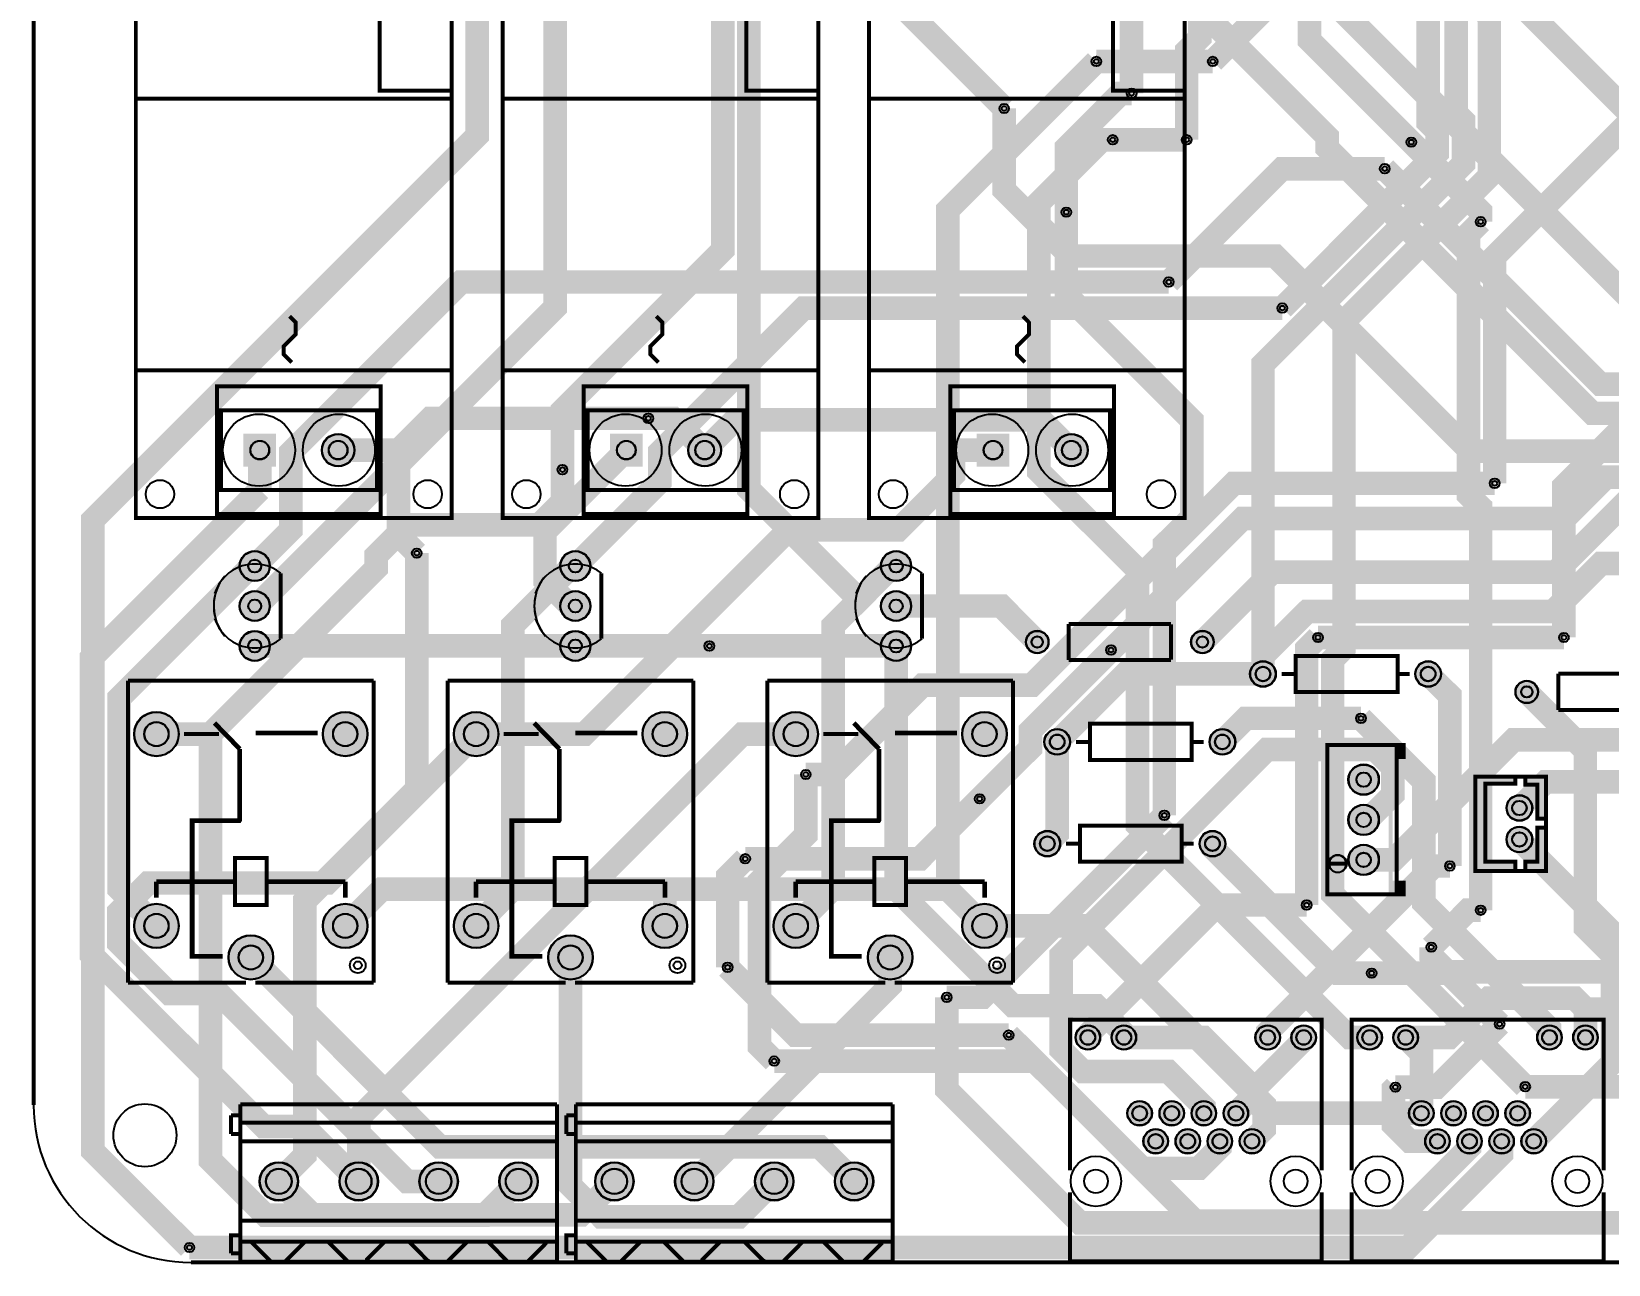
# Model space of a CAD drawing. Header units: millimetres. Extents: x 47 to 252, y 53 to 192.
# Drawn here: x 47.2 to 147.4, y 53.4 to 131.8 of the extents above; entities that cross this region are included whole.
import ezdxf

# ---------------------------------------------------------------- set-up
doc = ezdxf.new("R2010")
doc.units = ezdxf.units.MM
for name, color, linetype, true_color in [('BoardOutLine', 7, 'Continuous', 0xff00ff), ('BottomLayer', 7, 'Continuous', 0x0000ff), ('BottomSolderMaskLayer', 7, 'Continuous', 0xaa00ff), ('Document', 7, 'Continuous', 0xffffff), ('Hole', 7, 'Continuous', 0x222222), ('Multi-Layer', 7, 'Continuous', 0xc0c0c0), ('TopLayer', 7, 'Continuous', 0xff0000), ('TopSilkLayer', 7, 'Continuous', 0xffcc00), ('TopSolderMaskLayer', 7, 'Continuous', 0x800080)]:
    doc.layers.add(name, color=color, linetype=linetype, true_color=true_color)

msp = doc.modelspace()

# ---------------------------------------------------------------- hatches: boundary and pattern name
at = {"layer": 'BottomSolderMaskLayer'}
for points in [[(60.62, 104.11), (60.62, 106.2), (62.7, 106.2), (62.7, 104.11)], [(65.6, 105.16, 1), (67.68, 105.16, 1)], [(83.92, 104.11), (83.92, 106.2), (86, 106.2), (86, 104.11)], [(88.9, 105.16, 1), (90.98, 105.16, 1)], [(107.23, 104.11), (107.23, 106.2), (109.31, 106.2), (109.31, 104.11)], [(112.2, 105.16, 1), (114.29, 105.16, 1)], [(60.38, 97.79, 1), (62.31, 97.79, 1)], [(80.76, 97.79, 1), (82.69, 97.79, 1)], [(101.14, 97.79, 1), (103.07, 97.79, 1)], [(60.38, 95.25, 1), (62.31, 95.25, 1)], [(80.76, 95.25, 1), (82.69, 95.25, 1)], [(101.14, 95.25, 1), (103.07, 95.25, 1)], [(60.38, 92.71, 1), (62.31, 92.71, 1)], [(80.76, 92.71, 1), (82.69, 92.71, 1)], [(101.14, 92.71, 1), (103.07, 92.71, 1)], [(110.36, 92.96, 1), (111.81, 92.96, 1)], [(120.86, 92.96, 1), (122.31, 92.96, 1)], [(124.61, 90.93, 1), (126.26, 90.93, 1)], [(135.11, 90.93, 1), (136.76, 90.93, 1)], [(141.47, 89.79, 1), (142.92, 89.79, 1)], [(53.67, 87.11, 1), (56.51, 87.11, 1)], [(65.66, 87.11, 1), (68.51, 87.11, 1)], [(73.99, 87.11, 1), (76.83, 87.11, 1)], [(85.98, 87.11, 1), (88.83, 87.11, 1)], [(94.31, 87.11, 1), (97.15, 87.11, 1)], [(106.3, 87.11, 1), (109.15, 87.11, 1)], [(111.53, 86.61, 1), (113.18, 86.61, 1)], [(122.03, 86.61, 1), (123.68, 86.61, 1)], [(130.85, 84.21, 1), (132.8, 84.21, 1)], [(140.91, 82.41, 1), (142.56, 82.41, 1)], [(130.85, 81.65, 1), (132.8, 81.65, 1)], [(140.91, 80.41, 1), (142.56, 80.41, 1)], [(110.89, 80.14, 1), (112.54, 80.14, 1)], [(121.39, 80.14, 1), (123.04, 80.14, 1)], [(130.85, 79.11, 1), (132.8, 79.11, 1)], [(53.66, 74.91, 1), (56.51, 74.91, 1)], [(65.66, 74.91, 1), (68.51, 74.91, 1)], [(73.98, 74.91, 1), (76.83, 74.91, 1)], [(85.98, 74.91, 1), (88.83, 74.91, 1)], [(94.3, 74.91, 1), (97.15, 74.91, 1)], [(106.3, 74.91, 1), (109.15, 74.91, 1)], [(59.66, 72.91, 1), (62.51, 72.91, 1)], [(79.98, 72.91, 1), (82.83, 72.91, 1)], [(100.3, 72.91, 1), (103.15, 72.91, 1)], [(113.51, 67.82, 1), (115.09, 67.82, 1)], [(115.8, 67.82, 1), (117.38, 67.82, 1)], [(124.94, 67.82, 1), (126.52, 67.82, 1)], [(127.23, 67.82, 1), (128.81, 67.82, 1)], [(131.43, 67.82, 1), (133, 67.82, 1)], [(133.72, 67.82, 1), (135.29, 67.82, 1)], [(142.86, 67.82, 1), (144.43, 67.82, 1)], [(145.15, 67.82, 1), (146.72, 67.82, 1)], [(116.8, 63, 1), (118.38, 63, 1)], [(118.84, 63, 1), (120.42, 63, 1)], [(120.88, 63, 1), (122.46, 63, 1)], [(122.92, 63, 1), (124.5, 63, 1)], [(134.72, 63, 1), (136.29, 63, 1)], [(136.76, 63, 1), (138.33, 63, 1)], [(138.8, 63, 1), (140.37, 63, 1)], [(140.84, 63, 1), (142.41, 63, 1)], [(117.82, 61.22, 1), (119.4, 61.22, 1)], [(119.86, 61.22, 1), (121.44, 61.22, 1)], [(121.9, 61.22, 1), (123.48, 61.22, 1)], [(123.94, 61.22, 1), (125.52, 61.22, 1)], [(135.74, 61.22, 1), (137.31, 61.22, 1)], [(137.78, 61.22, 1), (139.35, 61.22, 1)], [(139.82, 61.22, 1), (141.39, 61.22, 1)], [(141.86, 61.22, 1), (143.43, 61.22, 1)], [(61.64, 58.67, 1), (64.09, 58.67, 1)], [(66.72, 58.67, 1), (69.17, 58.67, 1)], [(71.8, 58.67, 1), (74.25, 58.67, 1)], [(76.88, 58.67, 1), (79.33, 58.67, 1)], [(82.98, 58.67, 1), (85.43, 58.67, 1)], [(88.06, 58.67, 1), (90.51, 58.67, 1)], [(93.14, 58.67, 1), (95.59, 58.67, 1)], [(98.22, 58.67, 1), (100.67, 58.67, 1)]]:
    msp.add_hatch(color=256, dxfattribs=at).paths.add_polyline_path(points)
at = {"layer": 'Document'}
for points in [[(134.18, 76.9), (133.41, 76.9), (133.41, 86.42), (134.3, 86.42), (134.3, 85.53), (133.67, 85.53), (133.67, 77.79), (134.18, 77.79)], [(141.48, 84.33), (141.48, 83.95), (139.57, 83.95), (139.57, 78.99), (141.48, 78.99), (141.48, 78.49), (138.94, 78.49), (138.94, 84.33)], [(142.11, 84.41), (142.11, 83.9), (142.88, 83.9), (142.88, 81.74), (143.38, 81.74), (143.38, 84.46)], [(142.88, 81.15), (143.38, 81.15), (143.38, 78.49), (142.11, 78.49), (142.11, 78.99), (142.88, 78.99)], [(129.67, 78.74), (129.67, 78.99), (130.68, 78.99), (130.68, 78.74)]]:
    msp.add_hatch(color=256, dxfattribs=at).paths.add_polyline_path(points)
at = {"layer": 'Multi-Layer'}
for points in [[(60.64, 104.14), (60.64, 106.17), (62.67, 106.17), (62.67, 104.14)], [(65.62, 105.16, 1), (67.65, 105.16, 1)], [(83.95, 104.14), (83.95, 106.17), (85.98, 106.17), (85.98, 104.14)], [(88.93, 105.16, 1), (90.96, 105.16, 1)], [(107.25, 104.14), (107.25, 106.17), (109.28, 106.17), (109.28, 104.14)], [(112.23, 105.16, 1), (114.26, 105.16, 1)], [(60.4, 97.79, 1), (62.28, 97.79, 1)], [(80.78, 97.79, 1), (82.66, 97.79, 1)], [(101.17, 97.79, 1), (103.05, 97.79, 1)], [(60.4, 95.25, 1), (62.28, 95.25, 1)], [(80.78, 95.25, 1), (82.66, 95.25, 1)], [(101.17, 95.25, 1), (103.05, 95.25, 1)], [(60.4, 92.71, 1), (62.28, 92.71, 1)], [(80.78, 92.71, 1), (82.66, 92.71, 1)], [(101.17, 92.71, 1), (103.05, 92.71, 1)], [(110.38, 92.96, 1), (111.78, 92.96, 1)], [(120.88, 92.96, 1), (122.28, 92.96, 1)], [(124.63, 90.93, 1), (126.23, 90.93, 1)], [(135.13, 90.93, 1), (136.73, 90.93, 1)], [(141.5, 89.79, 1), (142.9, 89.79, 1)], [(53.69, 87.11, 1), (56.48, 87.11, 1)], [(65.69, 87.11, 1), (68.48, 87.11, 1)], [(74.01, 87.11, 1), (76.8, 87.11, 1)], [(86.01, 87.11, 1), (88.8, 87.11, 1)], [(94.33, 87.11, 1), (97.12, 87.11, 1)], [(106.33, 87.11, 1), (109.12, 87.11, 1)], [(111.55, 86.61, 1), (113.15, 86.61, 1)], [(122.05, 86.61, 1), (123.65, 86.61, 1)], [(130.88, 84.21, 1), (132.78, 84.21, 1)], [(140.93, 82.41, 1), (142.53, 82.41, 1)], [(130.88, 81.65, 1), (132.78, 81.65, 1)], [(140.93, 80.41, 1), (142.53, 80.41, 1)], [(110.92, 80.14, 1), (112.52, 80.14, 1)], [(121.42, 80.14, 1), (123.02, 80.14, 1)], [(130.88, 79.11, 1), (132.78, 79.11, 1)], [(53.69, 74.91, 1), (56.48, 74.91, 1)], [(65.69, 74.91, 1), (68.48, 74.91, 1)], [(74.01, 74.91, 1), (76.8, 74.91, 1)], [(86.01, 74.91, 1), (88.8, 74.91, 1)], [(94.33, 74.91, 1), (97.12, 74.91, 1)], [(106.33, 74.91, 1), (109.12, 74.91, 1)], [(59.69, 72.91, 1), (62.48, 72.91, 1)], [(80.01, 72.91, 1), (82.8, 72.91, 1)], [(100.33, 72.91, 1), (103.12, 72.91, 1)], [(113.54, 67.82, 1), (115.06, 67.82, 1)], [(115.83, 67.82, 1), (117.35, 67.82, 1)], [(124.97, 67.82, 1), (126.49, 67.82, 1)], [(127.26, 67.82, 1), (128.78, 67.82, 1)], [(131.45, 67.82, 1), (132.98, 67.82, 1)], [(133.74, 67.82, 1), (135.27, 67.82, 1)], [(142.88, 67.82, 1), (144.41, 67.82, 1)], [(145.17, 67.82, 1), (146.7, 67.82, 1)], [(116.83, 63, 1), (118.35, 63, 1)], [(118.87, 63, 1), (120.39, 63, 1)], [(120.91, 63, 1), (122.43, 63, 1)], [(122.95, 63, 1), (124.47, 63, 1)], [(134.74, 63, 1), (136.27, 63, 1)], [(136.78, 63, 1), (138.31, 63, 1)], [(138.82, 63, 1), (140.35, 63, 1)], [(140.86, 63, 1), (142.39, 63, 1)], [(117.85, 61.22, 1), (119.37, 61.22, 1)], [(119.89, 61.22, 1), (121.41, 61.22, 1)], [(121.93, 61.22, 1), (123.45, 61.22, 1)], [(123.97, 61.22, 1), (125.49, 61.22, 1)], [(135.76, 61.22, 1), (137.29, 61.22, 1)], [(137.8, 61.22, 1), (139.33, 61.22, 1)], [(139.84, 61.22, 1), (141.37, 61.22, 1)], [(141.88, 61.22, 1), (143.41, 61.22, 1)], [(61.67, 58.67, 1), (64.07, 58.67, 1)], [(66.75, 58.67, 1), (69.15, 58.67, 1)], [(71.83, 58.67, 1), (74.23, 58.67, 1)], [(76.91, 58.67, 1), (79.31, 58.67, 1)], [(83, 58.67, 1), (85.4, 58.67, 1)], [(88.08, 58.67, 1), (90.48, 58.67, 1)], [(93.16, 58.67, 1), (95.56, 58.67, 1)], [(98.24, 58.67, 1), (100.64, 58.67, 1)]]:
    msp.add_hatch(color=256, dxfattribs=at).paths.add_polyline_path(points)
at = {"layer": 'TopSolderMaskLayer'}
for points in [[(60.62, 104.11), (60.62, 106.2), (62.7, 106.2), (62.7, 104.11)], [(65.6, 105.16, 1), (67.68, 105.16, 1)], [(83.92, 104.11), (83.92, 106.2), (86, 106.2), (86, 104.11)], [(88.9, 105.16, 1), (90.98, 105.16, 1)], [(107.23, 104.11), (107.23, 106.2), (109.31, 106.2), (109.31, 104.11)], [(112.2, 105.16, 1), (114.29, 105.16, 1)], [(60.38, 97.79, 1), (62.31, 97.79, 1)], [(80.76, 97.79, 1), (82.69, 97.79, 1)], [(101.14, 97.79, 1), (103.07, 97.79, 1)], [(60.38, 95.25, 1), (62.31, 95.25, 1)], [(80.76, 95.25, 1), (82.69, 95.25, 1)], [(101.14, 95.25, 1), (103.07, 95.25, 1)], [(60.38, 92.71, 1), (62.31, 92.71, 1)], [(80.76, 92.71, 1), (82.69, 92.71, 1)], [(101.14, 92.71, 1), (103.07, 92.71, 1)], [(110.36, 92.96, 1), (111.81, 92.96, 1)], [(120.86, 92.96, 1), (122.31, 92.96, 1)], [(124.61, 90.93, 1), (126.26, 90.93, 1)], [(135.11, 90.93, 1), (136.76, 90.93, 1)], [(141.47, 89.79, 1), (142.92, 89.79, 1)], [(53.67, 87.11, 1), (56.51, 87.11, 1)], [(65.66, 87.11, 1), (68.51, 87.11, 1)], [(73.99, 87.11, 1), (76.83, 87.11, 1)], [(85.98, 87.11, 1), (88.83, 87.11, 1)], [(94.31, 87.11, 1), (97.15, 87.11, 1)], [(106.3, 87.11, 1), (109.15, 87.11, 1)], [(111.53, 86.61, 1), (113.18, 86.61, 1)], [(122.03, 86.61, 1), (123.68, 86.61, 1)], [(130.85, 84.21, 1), (132.8, 84.21, 1)], [(140.91, 82.41, 1), (142.56, 82.41, 1)], [(130.85, 81.65, 1), (132.8, 81.65, 1)], [(140.91, 80.41, 1), (142.56, 80.41, 1)], [(110.89, 80.14, 1), (112.54, 80.14, 1)], [(121.39, 80.14, 1), (123.04, 80.14, 1)], [(130.85, 79.11, 1), (132.8, 79.11, 1)], [(53.66, 74.91, 1), (56.51, 74.91, 1)], [(65.66, 74.91, 1), (68.51, 74.91, 1)], [(73.98, 74.91, 1), (76.83, 74.91, 1)], [(85.98, 74.91, 1), (88.83, 74.91, 1)], [(94.3, 74.91, 1), (97.15, 74.91, 1)], [(106.3, 74.91, 1), (109.15, 74.91, 1)], [(59.66, 72.91, 1), (62.51, 72.91, 1)], [(79.98, 72.91, 1), (82.83, 72.91, 1)], [(100.3, 72.91, 1), (103.15, 72.91, 1)], [(113.51, 67.82, 1), (115.09, 67.82, 1)], [(115.8, 67.82, 1), (117.38, 67.82, 1)], [(124.94, 67.82, 1), (126.52, 67.82, 1)], [(127.23, 67.82, 1), (128.81, 67.82, 1)], [(131.43, 67.82, 1), (133, 67.82, 1)], [(133.72, 67.82, 1), (135.29, 67.82, 1)], [(142.86, 67.82, 1), (144.43, 67.82, 1)], [(145.15, 67.82, 1), (146.72, 67.82, 1)], [(116.8, 63, 1), (118.38, 63, 1)], [(118.84, 63, 1), (120.42, 63, 1)], [(120.88, 63, 1), (122.46, 63, 1)], [(122.92, 63, 1), (124.5, 63, 1)], [(134.72, 63, 1), (136.29, 63, 1)], [(136.76, 63, 1), (138.33, 63, 1)], [(138.8, 63, 1), (140.37, 63, 1)], [(140.84, 63, 1), (142.41, 63, 1)], [(117.82, 61.22, 1), (119.4, 61.22, 1)], [(119.86, 61.22, 1), (121.44, 61.22, 1)], [(121.9, 61.22, 1), (123.48, 61.22, 1)], [(123.94, 61.22, 1), (125.52, 61.22, 1)], [(135.74, 61.22, 1), (137.31, 61.22, 1)], [(137.78, 61.22, 1), (139.35, 61.22, 1)], [(139.82, 61.22, 1), (141.39, 61.22, 1)], [(141.86, 61.22, 1), (143.43, 61.22, 1)], [(61.64, 58.67, 1), (64.09, 58.67, 1)], [(66.72, 58.67, 1), (69.17, 58.67, 1)], [(71.8, 58.67, 1), (74.25, 58.67, 1)], [(76.88, 58.67, 1), (79.33, 58.67, 1)], [(82.98, 58.67, 1), (85.43, 58.67, 1)], [(88.06, 58.67, 1), (90.51, 58.67, 1)], [(93.14, 58.67, 1), (95.59, 58.67, 1)], [(98.22, 58.67, 1), (100.67, 58.67, 1)]]:
    msp.add_hatch(color=256, dxfattribs=at).paths.add_polyline_path(points)

# ---------------------------------------------------------------- linework, layer by layer
at = {"layer": 'BoardOutLine', "const_width": 0.254}
for points in [[(47.28, 63.52), (47.28, 181.52)], [(242.28, 53.52), (57.28, 53.52)]]:
    msp.add_lwpolyline(points, dxfattribs=at)
at = {"layer": 'BoardOutLine'}
msp.add_arc((57.28, 63.52), 10, 180, 270, dxfattribs=at)
at = {"layer": 'BottomLayer', "const_width": 1.5}
for points in [[(99.77, 95.65), (92.75, 102.67), (92.75, 143.46), (92.03, 144.19), (92.03, 160.72), (91.42, 161.33), (91.42, 162.7), (92.03, 163.31), (92.03, 164.45), (92.03, 164.45), (92.03, 164.66), (108.07, 180.71), (117.88, 180.71), (121.95, 184.79)], [(57.19, 54.47), (51.05, 60.6), (51.05, 100.73), (75.47, 125.15), (75.47, 153.28), (104.72, 182.53)], [(61.34, 95.25), (61.46, 95.25), (80.43, 114.22), (80.43, 155.78), (98.41, 173.77)], [(122.24, 129.87), (126.35, 133.98), (126.35, 164.29), (127.07, 165.01)], [(120.58, 124.89), (120.58, 130.55), (121.42, 131.39), (121.42, 158.56), (117.53, 162.45)], [(125.43, 90.93), (125.43, 110.63), (138.17, 123.37), (138.17, 126.11), (137.71, 126.57), (137.71, 142.27), (137.99, 142.55), (137.99, 158.09), (137.45, 158.63), (137.45, 161.4), (138.48, 162.44), (141.81, 162.44), (143.59, 160.66)], [(134.86, 124.74), (128.39, 131.21), (128.39, 160.56), (128.61, 160.78)], [(119.77, 157.88), (117.08, 155.19), (117.08, 127.84)], [(99.6, 157.47), (99.32, 157.2), (99.32, 136.54), (108.98, 126.88)], [(80.9, 103.92), (80.9, 107.69), (91.1, 117.89), (91.1, 142.78), (90.31, 143.57), (90.31, 145.1)], [(126.66, 114.19), (136.51, 124.05), (136.51, 125.42), (135.93, 126), (135.93, 142.83), (136.34, 143.24)], [(142.1, 64.69), (129.86, 76.94), (129.86, 91.84), (130.58, 92.56), (130.58, 113.33), (139.82, 122.57), (139.82, 132.7), (139.46, 133.06)], [(140.16, 103.05), (140.16, 117.48), (153.64, 130.95)], [(107.73, 74.91), (105.4, 77.24), (105.4, 120.43), (114.84, 129.87)], [(132.21, 67.82), (130.94, 67.82), (117.46, 81.3), (117.46, 97.55), (111.19, 103.81), (111.19, 120.89), (115.19, 124.89), (115.88, 124.89)], [(119.44, 115.85), (126.64, 123.05), (133.17, 123.05)], [(119.16, 81.94), (119.16, 99.15), (120.9, 100.88), (120.9, 107.07), (112.93, 115.04), (112.93, 120.29)], [(139.27, 119.68), (138.5, 118.91), (138.5, 102.3), (139.27, 101.54), (139.27, 75.91)], [(152.71, 111.01), (144.56, 102.86), (144.56, 93.25)], [(89.94, 105.16), (87.91, 107.18), (86.36, 107.18)], [(58.52, 87.11), (69.06, 97.65), (69.06, 98.46), (71.01, 100.41), (80.22, 100.41), (84.96, 105.16)], [(71.64, 98.61), (71.64, 83.61), (64.52, 76.49), (64.52, 60.33), (62.87, 58.67)], [(55.09, 74.91), (52.72, 77.27), (52.72, 89.39), (61.12, 97.79), (61.34, 97.79)], [(75.41, 74.91), (77.75, 77.26), (77.75, 94.02), (81.52, 97.79), (81.72, 97.79)], [(99.77, 95.65), (101.9, 97.79), (102.11, 97.79)], [(95.73, 74.91), (98.1, 77.29), (98.1, 93.99), (99.77, 95.65)], [(81.72, 92.71), (90.24, 92.71)], [(116.59, 67.82), (116.59, 68.07), (114.82, 69.84), (109.53, 69.84), (102.11, 77.26), (102.11, 92.71)], [(128.93, 93.25), (128.21, 92.52), (128.21, 76.24)], [(107.42, 82.99), (110.65, 86.21), (110.65, 87.33), (115.77, 92.45)], [(135.93, 90.93), (137.31, 89.56), (137.31, 78.72)], [(142.2, 89.79), (145.92, 86.06), (145.92, 74.81), (147.64, 73.09), (147.64, 66.21), (142.64, 61.22)], [(143.64, 67.82), (143.64, 68.39), (135.65, 76.38), (135.65, 84.12), (131.66, 88.11)], [(55.09, 87.11), (58.52, 87.11)], [(78.11, 58.67), (75.95, 56.52), (62.01, 56.52), (58.52, 60.01), (58.52, 87.11)], [(95.73, 87.11), (92.34, 87.11), (67.95, 62.72), (67.95, 58.67)], [(111.72, 80.14), (112.35, 80.77), (112.35, 86.61)], [(96.37, 84.54), (96.37, 80.69), (93.43, 77.75), (93.43, 67.26), (94.36, 66.32)], [(122.22, 80.14), (122.22, 79.89), (130.2, 71.91), (132.34, 71.91)], [(92.52, 79.18), (91.4, 78.06), (91.4, 72.28)], [(107.73, 74.91), (114.15, 74.91), (125.51, 63.55), (125.51, 62), (124.73, 61.22)], [(140.47, 68.67), (136.13, 73.01), (136.13, 73.56)], [(81.41, 72.91), (81.41, 58.4), (83.39, 56.41), (92.1, 56.41), (94.36, 58.67)], [(89.28, 58.67), (101.73, 71.12), (101.73, 72.91)], [(176.44, 61.22), (176.44, 60.78), (171.69, 56.03), (113.81, 56.03), (105.33, 64.51), (105.33, 70.37)], [(109.27, 67.97), (117.75, 59.5), (121.35, 59.5), (122.69, 60.83), (122.69, 61.22)], [(134.5, 67.82), (135.5, 66.82), (135.5, 63)], [(136.52, 61.22), (134.77, 61.22), (133.72, 62.27), (133.72, 64.53), (133.85, 64.66)]]:
    msp.add_lwpolyline(points, dxfattribs=at)
at = {"layer": 'BottomSolderMaskLayer'}
for centre, radius in [((61.66, 105.16), 0.599), ((66.64, 105.16), 1.04), ((66.64, 105.16), 0.599), ((84.96, 105.16), 0.599), ((89.94, 105.16), 1.04), ((89.94, 105.16), 0.599), ((108.27, 105.16), 0.599), ((113.25, 105.16), 1.04), ((113.25, 105.16), 0.599), ((61.34, 97.79), 0.965), ((81.72, 97.79), 0.965), ((102.11, 97.79), 0.965), ((61.34, 97.79), 0.417), ((81.72, 97.79), 0.417), ((102.11, 97.79), 0.417), ((61.34, 95.25), 0.965), ((61.34, 95.25), 0.417), ((81.72, 95.25), 0.965), ((81.72, 95.25), 0.417), ((102.11, 95.25), 0.965), ((102.11, 95.25), 0.417), ((61.34, 92.71), 0.965), ((81.72, 92.71), 0.965), ((102.11, 92.71), 0.965), ((111.08, 92.96), 0.725), ((111.08, 92.96), 0.363), ((121.58, 92.96), 0.725), ((121.58, 92.96), 0.363), ((61.34, 92.71), 0.417), ((81.72, 92.71), 0.417), ((102.11, 92.71), 0.417), ((125.43, 90.93), 0.825), ((125.43, 90.93), 0.472), ((135.93, 90.93), 0.825), ((135.93, 90.93), 0.472), ((142.2, 89.79), 0.725), ((142.2, 89.79), 0.363), ((55.09, 87.11), 1.42), ((67.09, 87.11), 1.42), ((75.41, 87.11), 1.42), ((87.41, 87.11), 1.42), ((95.73, 87.11), 1.42), ((107.73, 87.11), 1.42), ((55.09, 87.11), 0.776), ((67.09, 87.11), 0.776), ((75.41, 87.11), 0.776), ((87.41, 87.11), 0.776), ((95.73, 87.11), 0.776), ((107.73, 87.11), 0.776), ((112.35, 86.61), 0.825), ((122.85, 86.61), 0.825), ((112.35, 86.61), 0.472), ((122.85, 86.61), 0.472), ((131.83, 84.21), 0.975), ((131.83, 84.21), 0.462), ((141.73, 82.41), 0.825), ((131.83, 81.65), 0.975), ((141.73, 82.41), 0.464), ((131.83, 81.65), 0.462), ((141.73, 80.41), 0.825), ((111.72, 80.14), 0.825), ((111.72, 80.14), 0.472), ((122.22, 80.14), 0.825), ((122.22, 80.14), 0.472), ((141.73, 80.41), 0.464), ((131.83, 79.11), 0.975), ((131.83, 79.11), 0.462), ((55.09, 74.91), 1.42), ((67.09, 74.91), 1.42), ((75.41, 74.91), 1.42), ((87.41, 74.91), 1.42), ((95.73, 74.91), 1.42), ((107.73, 74.91), 1.42), ((55.09, 74.91), 0.776), ((67.09, 74.91), 0.776), ((75.41, 74.91), 0.776), ((87.41, 74.91), 0.776), ((95.73, 74.91), 0.776), ((107.73, 74.91), 0.776), ((61.09, 72.91), 1.42), ((81.41, 72.91), 1.42), ((101.73, 72.91), 1.42), ((61.09, 72.91), 0.776), ((81.41, 72.91), 0.776), ((101.73, 72.91), 0.776), ((114.3, 67.82), 0.787), ((114.3, 67.82), 0.472), ((116.59, 67.82), 0.787), ((116.59, 67.82), 0.472), ((125.73, 67.82), 0.787), ((125.73, 67.82), 0.472), ((128.02, 67.82), 0.787), ((128.02, 67.82), 0.472), ((132.21, 67.82), 0.787), ((132.21, 67.82), 0.472), ((134.5, 67.82), 0.787), ((134.5, 67.82), 0.472), ((143.64, 67.82), 0.787), ((143.64, 67.82), 0.472), ((145.93, 67.82), 0.787), ((145.93, 67.82), 0.472), ((117.59, 63), 0.787), ((117.59, 63), 0.472), ((119.63, 63), 0.787), ((119.63, 63), 0.472), ((121.67, 63), 0.787), ((121.67, 63), 0.472), ((123.71, 63), 0.787), ((123.71, 63), 0.472), ((135.5, 63), 0.787), ((135.5, 63), 0.472), ((137.54, 63), 0.787), ((137.54, 63), 0.472), ((139.58, 63), 0.787), ((139.58, 63), 0.472), ((141.62, 63), 0.787), ((141.62, 63), 0.472), ((118.61, 61.22), 0.787), ((118.61, 61.22), 0.472), ((120.65, 61.22), 0.787), ((120.65, 61.22), 0.472), ((122.69, 61.22), 0.787), ((122.69, 61.22), 0.472), ((124.73, 61.22), 0.787), ((124.73, 61.22), 0.472), ((136.52, 61.22), 0.787), ((136.52, 61.22), 0.472), ((138.56, 61.22), 0.787), ((138.56, 61.22), 0.472), ((140.6, 61.22), 0.787), ((140.6, 61.22), 0.472), ((142.64, 61.22), 0.787), ((142.64, 61.22), 0.472), ((62.87, 58.67), 1.23), ((62.87, 58.67), 0.817), ((67.95, 58.67), 1.23), ((67.95, 58.67), 0.817), ((73.03, 58.67), 1.23), ((73.03, 58.67), 0.817), ((78.11, 58.67), 1.23), ((78.11, 58.67), 0.817), ((84.2, 58.67), 1.23), ((84.2, 58.67), 0.817), ((89.28, 58.67), 1.23), ((89.28, 58.67), 0.817), ((94.36, 58.67), 1.23), ((94.36, 58.67), 0.817), ((99.44, 58.67), 1.23), ((99.44, 58.67), 0.817)]:
    msp.add_circle(centre, radius, dxfattribs=at)
at = {"layer": 'Document'}
for centre, radius in [((130.18, 78.87), 0.568), ((67.89, 72.41), 0.25), ((88.21, 72.41), 0.25), ((108.53, 72.41), 0.25), ((114.81, 58.68), 0.75), ((127.51, 58.68), 0.75), ((132.72, 58.68), 0.75), ((145.42, 58.68), 0.75)]:
    msp.add_circle(centre, radius, dxfattribs=at)
at = {"layer": 'Hole'}
for centre in [(114.84, 129.87), (122.24, 129.87), (117.08, 127.84), (108.98, 126.88), (115.88, 124.89), (120.58, 124.89), (134.86, 124.74), (133.17, 123.05), (112.93, 120.29), (139.27, 119.68), (119.44, 115.85), (126.66, 114.19), (86.36, 107.18), (80.9, 103.92), (140.16, 103.05), (71.64, 98.61), (128.93, 93.25), (144.56, 93.25), (90.24, 92.71), (115.77, 92.45), (131.66, 88.11), (96.37, 84.54), (107.42, 82.99), (119.16, 81.94), (92.52, 79.18), (137.31, 78.72), (128.21, 76.24), (139.27, 75.91), (136.13, 73.56), (91.4, 72.28), (132.34, 71.91), (105.33, 70.37), (140.47, 68.67), (109.27, 67.97), (94.36, 66.32), (133.85, 64.66), (142.1, 64.69), (57.19, 54.47)]:
    msp.add_circle(centre, 0.153, dxfattribs=at)
at = {"layer": 'Multi-Layer'}
for centre, radius in [((114.84, 129.87), 0.305), ((122.24, 129.87), 0.305), ((117.08, 127.84), 0.305), ((108.98, 126.88), 0.305), ((115.88, 124.89), 0.305), ((120.58, 124.89), 0.305), ((134.86, 124.74), 0.305), ((133.17, 123.05), 0.305), ((112.93, 120.29), 0.305), ((139.27, 119.68), 0.305), ((119.44, 115.85), 0.305), ((126.66, 114.19), 0.305), ((86.36, 107.18), 0.305), ((61.66, 105.16), 0.584), ((66.64, 105.16), 1.02), ((66.64, 105.16), 0.584), ((84.96, 105.16), 0.584), ((89.94, 105.16), 1.02), ((89.94, 105.16), 0.584), ((108.27, 105.16), 0.584), ((113.25, 105.16), 1.02), ((113.25, 105.16), 0.584), ((55.31, 102.36), 0.9), ((72.33, 102.36), 0.9), ((78.61, 102.36), 0.9), ((80.9, 103.92), 0.305), ((95.63, 102.36), 0.9), ((101.92, 102.36), 0.9), ((118.94, 102.36), 0.9), ((140.16, 103.05), 0.305), ((61.34, 97.79), 0.94), ((71.64, 98.61), 0.305), ((81.72, 97.79), 0.94), ((102.11, 97.79), 0.94), ((61.34, 97.79), 0.406), ((81.72, 97.79), 0.406), ((102.11, 97.79), 0.406), ((61.34, 95.25), 0.94), ((61.34, 95.25), 0.406), ((81.72, 95.25), 0.94), ((81.72, 95.25), 0.406), ((102.11, 95.25), 0.94), ((102.11, 95.25), 0.406), ((61.34, 92.71), 0.94), ((81.72, 92.71), 0.94), ((102.11, 92.71), 0.94), ((111.08, 92.96), 0.7), ((111.08, 92.96), 0.35), ((121.58, 92.96), 0.7), ((121.58, 92.96), 0.35), ((128.93, 93.25), 0.305), ((144.56, 93.25), 0.305), ((61.34, 92.71), 0.406), ((81.72, 92.71), 0.406), ((90.24, 92.71), 0.305), ((102.11, 92.71), 0.406), ((115.77, 92.45), 0.305), ((125.43, 90.93), 0.8), ((125.43, 90.93), 0.457), ((135.93, 90.93), 0.8), ((135.93, 90.93), 0.457), ((142.2, 89.79), 0.7), ((142.2, 89.79), 0.35), ((55.09, 87.11), 1.4), ((67.09, 87.11), 1.4), ((75.41, 87.11), 1.4), ((87.41, 87.11), 1.4), ((95.73, 87.11), 1.4), ((107.73, 87.11), 1.4), ((131.66, 88.11), 0.305), ((55.09, 87.11), 0.762), ((67.09, 87.11), 0.762), ((75.41, 87.11), 0.762), ((87.41, 87.11), 0.762), ((95.73, 87.11), 0.762), ((107.73, 87.11), 0.762), ((112.35, 86.61), 0.8), ((122.85, 86.61), 0.8), ((112.35, 86.61), 0.457), ((122.85, 86.61), 0.457), ((96.37, 84.54), 0.305), ((131.83, 84.21), 0.95), ((131.83, 84.21), 0.45), ((107.42, 82.99), 0.305), ((141.73, 82.41), 0.8), ((119.16, 81.94), 0.305), ((131.83, 81.65), 0.95), ((141.73, 82.41), 0.45), ((131.83, 81.65), 0.45), ((141.73, 80.41), 0.8), ((111.72, 80.14), 0.8), ((111.72, 80.14), 0.457), ((122.22, 80.14), 0.8), ((122.22, 80.14), 0.457), ((141.73, 80.41), 0.45), ((92.52, 79.18), 0.305), ((131.83, 79.11), 0.95), ((131.83, 79.11), 0.45), ((137.31, 78.72), 0.305), ((55.09, 74.91), 1.4), ((67.09, 74.91), 1.4), ((75.41, 74.91), 1.4), ((87.41, 74.91), 1.4), ((95.73, 74.91), 1.4), ((107.73, 74.91), 1.4), ((128.21, 76.24), 0.305), ((139.27, 75.91), 0.305), ((55.09, 74.91), 0.762), ((67.09, 74.91), 0.762), ((75.41, 74.91), 0.762), ((87.41, 74.91), 0.762), ((95.73, 74.91), 0.762), ((107.73, 74.91), 0.762), ((61.09, 72.91), 1.4), ((81.41, 72.91), 1.4), ((101.73, 72.91), 1.4), ((61.09, 72.91), 0.762), ((81.41, 72.91), 0.762), ((101.73, 72.91), 0.762), ((136.13, 73.56), 0.305), ((91.4, 72.28), 0.305), ((132.34, 71.91), 0.305), ((105.33, 70.37), 0.305), ((109.27, 67.97), 0.305), ((114.3, 67.82), 0.762), ((114.3, 67.82), 0.457), ((116.59, 67.82), 0.762), ((116.59, 67.82), 0.457), ((125.73, 67.82), 0.762), ((125.73, 67.82), 0.457), ((128.02, 67.82), 0.762), ((128.02, 67.82), 0.457), ((132.21, 67.82), 0.762), ((132.21, 67.82), 0.457), ((134.5, 67.82), 0.762), ((134.5, 67.82), 0.457), ((140.47, 68.67), 0.305), ((143.64, 67.82), 0.762), ((143.64, 67.82), 0.457), ((145.93, 67.82), 0.762), ((145.93, 67.82), 0.457), ((94.36, 66.32), 0.305), ((133.85, 64.66), 0.305), ((142.1, 64.69), 0.305), ((54.36, 61.6), 2), ((117.59, 63), 0.762), ((117.59, 63), 0.457), ((119.63, 63), 0.762), ((119.63, 63), 0.457), ((121.67, 63), 0.762), ((121.67, 63), 0.457), ((123.71, 63), 0.762), ((123.71, 63), 0.457), ((135.5, 63), 0.762), ((135.5, 63), 0.457), ((137.54, 63), 0.762), ((137.54, 63), 0.457), ((139.58, 63), 0.762), ((139.58, 63), 0.457), ((141.62, 63), 0.762), ((141.62, 63), 0.457), ((118.61, 61.22), 0.762), ((118.61, 61.22), 0.457), ((120.65, 61.22), 0.762), ((120.65, 61.22), 0.457), ((122.69, 61.22), 0.762), ((122.69, 61.22), 0.457), ((124.73, 61.22), 0.762), ((124.73, 61.22), 0.457), ((136.52, 61.22), 0.762), ((136.52, 61.22), 0.457), ((138.56, 61.22), 0.762), ((138.56, 61.22), 0.457), ((140.6, 61.22), 0.762), ((140.6, 61.22), 0.457), ((142.64, 61.22), 0.762), ((142.64, 61.22), 0.457), ((114.81, 58.68), 1.6), ((127.51, 58.68), 1.6), ((132.72, 58.68), 1.6), ((145.42, 58.68), 1.6), ((62.87, 58.67), 1.2), ((62.87, 58.67), 0.8), ((67.95, 58.67), 1.2), ((67.95, 58.67), 0.8), ((73.03, 58.67), 1.2), ((73.03, 58.67), 0.8), ((78.11, 58.67), 1.2), ((78.11, 58.67), 0.8), ((84.2, 58.67), 1.2), ((84.2, 58.67), 0.8), ((89.28, 58.67), 1.2), ((89.28, 58.67), 0.8), ((94.36, 58.67), 1.2), ((94.36, 58.67), 0.8), ((99.44, 58.67), 1.2), ((99.44, 58.67), 0.8), ((57.19, 54.47), 0.305)]:
    msp.add_circle(centre, radius, dxfattribs=at)
at = {"layer": 'TopLayer', "const_width": 1.5}
for points in [[(102.59, 165.15), (110.15, 165.15), (160.31, 114.99), (193.54, 114.99)], [(226.31, 58.93), (245.81, 78.43), (245.81, 99.24), (231.41, 113.65), (209.61, 113.65), (209.27, 113.3), (150.24, 113.3), (118.41, 145.14), (97.57, 145.14)], [(226.31, 74.17), (228.02, 75.87), (228.02, 78.69), (239.62, 90.29), (242.19, 90.29), (244.07, 92.16), (244.07, 98.48), (235.06, 107.5), (146.38, 107.5), (129.51, 124.36), (129.51, 125.08), (112.5, 142.09), (89.45, 142.09)], [(122.24, 129.87), (114.84, 129.87)], [(112.93, 120.29), (112.93, 124.38), (116.38, 127.84), (117.08, 127.84)], [(149.14, 105.1), (138.61, 105.1), (126.21, 117.5), (113.17, 117.5), (108.98, 121.7), (108.98, 126.88)], [(115.88, 124.89), (120.58, 124.89)], [(134.86, 124.74), (139.27, 120.33), (139.27, 119.68)], [(179.29, 109.36), (146.86, 109.36), (133.17, 123.05)], [(61.34, 97.79), (63.63, 100.08), (63.63, 105.01), (74.47, 115.85), (119.44, 115.85)], [(81.72, 97.79), (87.09, 103.16), (87.09, 105.05), (96.23, 114.19), (126.66, 114.19)], [(70.48, 105.16), (72.51, 107.18), (86.36, 107.18)], [(89.94, 105.16), (91.86, 107.08), (111.33, 107.08), (113.25, 105.16)], [(61.66, 105.16), (61.66, 102.64)], [(70.48, 105.16), (66.64, 105.16)], [(70.48, 105.16), (70.48, 99.77), (71.64, 98.61)], [(105.75, 105.16), (105.75, 103.58), (102.26, 100.1), (95.28, 100.1), (82.3, 87.11), (75.41, 87.11)], [(108.27, 105.16), (105.75, 105.16)], [(80.9, 103.92), (80.9, 101.87), (79.79, 100.76), (79.79, 96.87), (81.42, 95.25), (81.72, 95.25)], [(61.66, 102.64), (50.97, 91.96), (50.97, 73.08), (61.9, 62.16), (64.46, 62.16), (67.95, 58.67)], [(140.16, 103.05), (123.57, 103.05), (110.73, 90.21), (103.79, 90.21), (98.13, 84.54), (96.37, 84.54)], [(115.77, 92.45), (124.13, 100.81), (144.61, 100.81), (147.24, 103.44), (200.59, 103.44), (207.75, 96.29), (212.24, 96.29)], [(121.58, 92.96), (126.02, 97.4), (144.04, 97.4), (148.42, 101.79), (179.17, 101.79)], [(189.83, 97.96), (146.93, 97.96), (143.87, 94.9), (128.24, 94.9), (125.43, 92.09), (125.43, 90.93)], [(111.08, 92.96), (108.8, 95.25), (102.11, 95.25)], [(81.72, 92.71), (61.34, 92.71)], [(102.11, 92.71), (90.24, 92.71)], [(144.56, 93.25), (128.93, 93.25)], [(112.35, 86.61), (116.67, 90.93), (125.43, 90.93)], [(122.85, 86.61), (124.35, 88.11), (131.66, 88.11)], [(75.41, 87.11), (65.94, 77.64), (54.56, 77.64), (52.69, 75.78), (52.69, 73.83), (55.91, 70.61), (59.07, 70.61), (71.01, 58.67), (73.03, 58.67)], [(131.83, 79.11), (133.73, 79.11), (141.36, 86.74), (150.96, 86.74)], [(121.67, 63), (121.67, 63.41), (119.42, 65.66), (113.98, 65.66), (112.61, 67.04), (112.61, 73.05), (125.67, 86.12), (132.55, 86.12), (133.69, 84.98), (133.69, 83.27), (132.07, 81.65), (131.83, 81.65)], [(159.12, 80.49), (157.57, 80.49), (153.98, 84.08), (143.41, 84.08), (141.73, 82.41)], [(107.42, 82.99), (103.62, 79.18), (92.52, 79.18)], [(105.33, 70.37), (107.59, 70.37), (119.16, 81.94)], [(162.69, 74.68), (162.22, 74.21), (147.93, 74.21), (141.73, 80.41)], [(137.31, 78.72), (136.29, 78.72), (125.73, 68.16), (125.73, 67.82)], [(87.41, 77.25), (69.43, 77.25), (67.09, 74.91)], [(87.41, 77.25), (87.41, 74.91)], [(107.73, 74.91), (105.39, 77.25), (87.41, 77.25)], [(114.3, 67.82), (114.3, 68.01), (122.53, 76.24), (128.21, 76.24)], [(136.13, 73.56), (138.47, 75.91), (139.27, 75.91)], [(61.09, 72.91), (73.12, 60.87), (97.24, 60.87), (99.44, 58.67)], [(91.4, 72.28), (95.71, 67.97), (109.27, 67.97)], [(132.34, 71.91), (136.82, 71.91), (136.9, 71.99), (157.39, 71.99), (161.56, 67.82)], [(145.93, 69.62), (145.24, 70.32), (139.79, 70.32), (137.28, 67.82), (134.5, 67.82)], [(145.93, 67.82), (145.93, 69.62)], [(145.93, 69.62), (150.95, 69.62), (152.42, 68.15), (152.42, 67.82)], [(133.85, 64.66), (136.47, 64.66), (140.47, 68.67)], [(116.59, 67.82), (121.64, 67.82), (124.9, 64.55)], [(128.02, 67.82), (128.02, 67.68), (124.9, 64.55)], [(94.36, 66.32), (110.93, 66.32), (121.1, 56.15), (133.88, 56.15), (138.56, 60.83), (138.56, 61.22)], [(124.9, 64.55), (124.9, 63.8)], [(171.34, 63), (169.64, 64.69), (142.1, 64.69)], [(124.9, 63.8), (124.51, 63.8), (123.71, 63)], [(124.9, 63.8), (125.7, 63), (135.5, 63)], [(57.19, 54.47), (134.66, 54.47), (140.6, 60.42), (140.6, 61.22)], [(84.2, 58.67), (82.08, 56.55), (64.99, 56.55), (62.87, 58.67)]]:
    msp.add_lwpolyline(points, dxfattribs=at)
at = {"layer": 'TopSilkLayer', "const_width": 0.254}
for points in [[(53.78, 100.84), (73.85, 100.84), (73.85, 150.88), (53.78, 150.88), (53.78, 100.84)], [(77.09, 100.84), (97.16, 100.84), (97.16, 150.88), (77.09, 150.88), (77.09, 100.84)], [(100.39, 100.84), (120.46, 100.84), (120.46, 150.88), (100.39, 150.88), (100.39, 100.84)], [(53.78, 110.24), (73.85, 110.24), (73.85, 127.51), (53.78, 127.51), (53.78, 110.24)], [(77.09, 110.24), (97.16, 110.24), (97.16, 127.51), (77.09, 127.51), (77.09, 110.24)], [(100.39, 110.24), (120.46, 110.24), (120.46, 127.51), (100.39, 127.51), (100.39, 110.24)], [(58.94, 101.09), (58.94, 109.22), (69.35, 109.22), (69.35, 101.09), (58.94, 101.09)], [(82.25, 101.09), (82.25, 109.22), (92.66, 109.22), (92.66, 101.09), (82.25, 101.09)], [(105.55, 101.09), (105.55, 109.22), (115.96, 109.22), (115.96, 101.09), (105.55, 101.09)], [(59.19, 102.62), (59.19, 107.7), (69.1, 107.7), (69.1, 102.62), (59.19, 102.62)], [(82.5, 102.62), (82.5, 107.7), (92.41, 107.7), (92.41, 102.62), (82.5, 102.62)], [(105.8, 102.62), (105.8, 107.7), (115.71, 107.7), (115.71, 102.62), (105.8, 102.62)], [(127.51, 92.08), (133.99, 92.08), (133.99, 89.79), (127.51, 89.79), (127.51, 92.08)], [(114.43, 87.76), (120.9, 87.76), (120.9, 85.47), (114.43, 85.47), (114.43, 87.76)], [(129.53, 76.91), (129.53, 86.41), (133.93, 86.41), (133.93, 76.91), (129.53, 76.91)], [(134.17, 85.65), (134.17, 86.41), (134.37, 86.41), (134.37, 85.65), (134.17, 85.65)], [(138.93, 78.41), (138.93, 84.41), (143.43, 84.41), (143.43, 78.41), (138.93, 78.41)], [(113.79, 81.28), (120.27, 81.28), (120.27, 78.99), (113.79, 78.99), (113.79, 81.28)], [(60.09, 76.24), (60.09, 79.24), (62.09, 79.24), (62.09, 76.24), (60.09, 76.24)], [(80.41, 76.24), (80.41, 79.24), (82.41, 79.24), (82.41, 76.24), (80.41, 76.24)], [(100.73, 76.24), (100.73, 79.24), (102.73, 79.24), (102.73, 76.24), (100.73, 76.24)], [(134.17, 76.91), (134.17, 77.67), (134.37, 77.67), (134.37, 76.91), (134.17, 76.91)]]:
    msp.add_lwpolyline(points, close=True, dxfattribs=at)
at = {"layer": 'TopSilkLayer'}
for points, const_width in [([(73.85, 127.51), (73.85, 136.4), (69.28, 136.4), (69.28, 128.02), (73.85, 128.02)], 0.254), ([(97.16, 127.51), (97.16, 136.4), (92.58, 136.4), (92.58, 128.02), (97.16, 128.02)], 0.254), ([(120.46, 127.51), (120.46, 136.4), (115.89, 136.4), (115.89, 128.02), (120.46, 128.02)], 0.254), ([(63.69, 110.74), (63.18, 111.25), (63.18, 111.76), (63.94, 112.52), (63.94, 113.28), (63.56, 113.67), (63.69, 113.54)], 0.254), ([(87, 110.74), (86.49, 111.25), (86.49, 111.76), (87.25, 112.52), (87.25, 113.28), (86.87, 113.67), (87, 113.54)], 0.254), ([(110.3, 110.74), (109.79, 111.25), (109.79, 111.76), (110.55, 112.52), (110.55, 113.28), (110.17, 113.67), (110.3, 113.54)], 0.254), ([(62.99, 93.17), (62.99, 97.33)], 0.254), ([(83.38, 93.17), (83.38, 97.33)], 0.254), ([(103.76, 93.17), (103.76, 97.33)], 0.254), ([(113.08, 91.81), (113.08, 94.11)], 0.254), ([(113.08, 94.11), (119.58, 94.11)], 0.254), ([(119.58, 94.08), (119.58, 91.84)], 0.254), ([(119.58, 91.81), (113.08, 91.81)], 0.254), ([(53.29, 90.51), (53.29, 71.31)], 0.254), ([(68.89, 90.51), (53.29, 90.51)], 0.254), ([(68.89, 90.51), (68.89, 71.31)], 0.254), ([(73.61, 90.51), (73.61, 71.31)], 0.254), ([(89.21, 90.51), (73.61, 90.51)], 0.254), ([(89.21, 90.51), (89.21, 71.31)], 0.254), ([(93.93, 90.51), (93.93, 71.31)], 0.254), ([(109.53, 90.51), (93.93, 90.51)], 0.254), ([(109.53, 90.51), (109.53, 71.31)], 0.254), ([(127.38, 90.93), (126.62, 90.93)], 0.254), ([(133.99, 90.93), (134.75, 90.93)], 0.254), ([(144.2, 88.64), (144.2, 90.94)], 0.254), ([(144.2, 90.94), (150.7, 90.94)], 0.254), ([(150.7, 88.64), (144.2, 88.64)], 0.254), ([(56.84, 87.11), (59.07, 87.11)], 0.254), ([(60.39, 86.16), (58.78, 87.81)], 0.3), ([(65.34, 87.18), (61.4, 87.18)], 0.3), ([(77.16, 87.11), (79.39, 87.11)], 0.254), ([(80.71, 86.16), (79.1, 87.81)], 0.3), ([(85.66, 87.18), (81.72, 87.18)], 0.3), ([(97.48, 87.11), (99.71, 87.11)], 0.254), ([(101.03, 86.16), (99.42, 87.81)], 0.3), ([(105.98, 87.18), (102.04, 87.18)], 0.3), ([(59.29, 72.98), (57.36, 72.98), (57.36, 81.61), (60.36, 81.61), (60.38, 81.64), (60.38, 85.65), (60.38, 86.16)], 0.3), ([(79.61, 72.98), (77.68, 72.98), (77.68, 81.61), (80.68, 81.61), (80.7, 81.64), (80.7, 85.65), (80.7, 86.16)], 0.3), ([(99.93, 72.98), (98, 72.98), (98, 81.61), (101, 81.61), (101.02, 81.64), (101.02, 85.65), (101.02, 86.16)], 0.3), ([(114.3, 86.61), (113.54, 86.61)], 0.254), ([(120.9, 86.61), (121.67, 86.61)], 0.254), ([(141.48, 78.49), (141.48, 78.99), (139.57, 78.99), (139.57, 83.95), (141.48, 83.95), (141.48, 84.33)], 0.254), ([(142.11, 84.41), (142.11, 83.9), (142.88, 83.9), (142.88, 81.74), (143.38, 81.74)], 0.254), ([(142.11, 78.49), (142.11, 78.99), (142.88, 78.99), (142.88, 81.15), (143.38, 81.15)], 0.254), ([(113.67, 80.14), (112.9, 80.14)], 0.254), ([(120.27, 80.14), (121.03, 80.14)], 0.254), ([(130.56, 78.86), (130.18, 78.86), (129.79, 78.86), (130.18, 78.86)], 0.254), ([(60.04, 77.72), (55.09, 77.72)], 0.3), ([(55.09, 77.72), (55.09, 76.7)], 0.3), ([(67.09, 77.72), (62.14, 77.72)], 0.3), ([(67.09, 77.72), (67.09, 76.7)], 0.3), ([(80.36, 77.72), (75.41, 77.72)], 0.3), ([(75.41, 77.72), (75.41, 76.7)], 0.3), ([(87.41, 77.72), (82.46, 77.72)], 0.3), ([(87.41, 77.72), (87.41, 76.7)], 0.3), ([(100.68, 77.72), (95.73, 77.72)], 0.3), ([(95.73, 77.72), (95.73, 76.7)], 0.3), ([(107.73, 77.72), (102.78, 77.72)], 0.3), ([(107.73, 77.72), (107.73, 76.7)], 0.3), ([(53.29, 71.31), (60.79, 71.31)], 0.254), ([(61.38, 71.31), (68.89, 71.31)], 0.254), ([(73.61, 71.31), (81.11, 71.31)], 0.254), ([(81.7, 71.31), (89.21, 71.31)], 0.254), ([(93.93, 71.31), (101.43, 71.31)], 0.254), ([(102.02, 71.31), (109.53, 71.31)], 0.254), ([(113.16, 59.37), (113.16, 68.96), (129.16, 68.96), (129.16, 59.37)], 0.254), ([(131.07, 59.37), (131.07, 68.96), (147.08, 68.96), (147.08, 59.37)], 0.254), ([(60.42, 63.57), (80.56, 63.57)], 0.254), ([(60.42, 63.57), (60.42, 53.57)], 0.254), ([(67.37, 63.57), (68.61, 63.57)], 0.254), ([(80.56, 63.57), (80.56, 53.57)], 0.254), ([(81.75, 63.57), (101.89, 63.57)], 0.254), ([(81.75, 63.57), (81.75, 53.57)], 0.254), ([(88.7, 63.57), (89.95, 63.57)], 0.254), ([(101.89, 63.57), (101.89, 53.57)], 0.254), ([(59.82, 62.87), (60.42, 62.87)], 0.254), ([(59.82, 61.68), (59.82, 62.87)], 0.254), ([(60.42, 62.4), (80.56, 62.4)], 0.254), ([(81.15, 62.87), (81.75, 62.87)], 0.254), ([(81.15, 61.68), (81.15, 62.87)], 0.254), ([(81.75, 62.4), (101.89, 62.4)], 0.254), ([(60.42, 61.68), (59.82, 61.68)], 0.254), ([(60.42, 61.21), (80.56, 61.21)], 0.254), ([(81.75, 61.68), (81.15, 61.68)], 0.254), ([(81.75, 61.21), (101.89, 61.21)], 0.254), ([(113.16, 53.58), (113.16, 57.98)], 0.254), ([(129.16, 57.98), (129.16, 53.58)], 0.254), ([(131.07, 53.58), (131.07, 57.98)], 0.254), ([(147.08, 57.98), (147.08, 53.58)], 0.254), ([(60.42, 56.21), (60.45, 56.17), (80.56, 56.17)], 0.254), ([(81.75, 56.21), (81.79, 56.17), (101.89, 56.17)], 0.254), ([(59.82, 54.1), (59.82, 55.25), (60.42, 55.25)], 0.254), ([(81.15, 54.1), (81.15, 55.25), (81.75, 55.25)], 0.254), ([(60.42, 54.1), (59.82, 54.1)], 0.254), ([(80.56, 54.84), (60.49, 54.84)], 0.254), ([(62.32, 53.61), (61.13, 54.81), (61.13, 54.84)], 0.254), ([(64.53, 54.84), (63.31, 53.62), (63.31, 53.61)], 0.254), ([(67.22, 53.61), (66, 54.84), (65.88, 54.84)], 0.254), ([(69.59, 54.84), (68.47, 53.71), (68.47, 53.61)], 0.254), ([(71.14, 54.84), (72.36, 53.61), (72.46, 53.61)], 0.254), ([(73.63, 53.61), (74.82, 54.81), (74.82, 54.84)], 0.254), ([(76.2, 54.8), (77.42, 53.57)], 0.254), ([(78.69, 53.57), (79.88, 54.77)], 0.254), ([(81.75, 54.1), (81.15, 54.1)], 0.254), ([(101.89, 54.84), (81.83, 54.84)], 0.254), ([(83.66, 53.61), (82.46, 54.81), (82.46, 54.84)], 0.254), ([(85.87, 54.84), (84.65, 53.62), (84.65, 53.61)], 0.254), ([(88.56, 53.61), (87.34, 54.84), (87.21, 54.84)], 0.254), ([(90.93, 54.84), (89.8, 53.71), (89.8, 53.61)], 0.254), ([(92.47, 54.84), (93.69, 53.61), (93.79, 53.61)], 0.254), ([(94.96, 53.61), (96.15, 54.81), (96.15, 54.84)], 0.254), ([(97.53, 54.8), (98.75, 53.57)], 0.254), ([(100.02, 53.57), (101.22, 54.77)], 0.254), ([(60.45, 53.57), (80.56, 53.57)], 0.254), ([(81.78, 53.57), (101.89, 53.57)], 0.254), ([(129.16, 53.58), (113.16, 53.58)], 0.254), ([(147.07, 53.58), (131.07, 53.58)], 0.254)]:
    msp.add_lwpolyline(points, dxfattribs=dict(at, const_width=const_width))
for centre, radius in [((61.61, 105.16), 2.29), ((66.69, 105.16), 2.29), ((84.91, 105.16), 2.29), ((89.99, 105.16), 2.29), ((108.22, 105.16), 2.29), ((113.3, 105.16), 2.29), ((67.89, 72.41), 0.5), ((88.21, 72.41), 0.5), ((108.53, 72.41), 0.5)]:
    msp.add_circle(centre, radius, dxfattribs=at)
for centre, radius, start, end in [((61.34, 95.25), 2.67, 51.7524, 162.8527), ((81.72, 95.25), 2.67, 51.7524, 162.8527), ((102.11, 95.25), 2.67, 51.7524, 162.8527), ((61.66, 95.25), 2.93, 139.3987, 167.4712), ((82.04, 95.25), 2.93, 139.3987, 167.4712), ((102.43, 95.25), 2.93, 139.3987, 167.4712), ((61.66, 95.25), 2.93, 167.4707, 192.5293), ((61.66, 95.25), 2.93, 167.4701, 220.6024), ((82.04, 95.25), 2.93, 167.4707, 192.5293), ((82.04, 95.25), 2.93, 167.4701, 220.6024), ((102.43, 95.25), 2.93, 167.4707, 192.5293), ((102.43, 95.25), 2.93, 167.4701, 220.6024), ((61.34, 95.25), 2.67, 197.1459, 308.247), ((81.72, 95.25), 2.67, 197.1459, 308.247), ((102.11, 95.25), 2.67, 197.1459, 308.247), ((130.18, 78.86), 0.539, 180.5402, 179.4598)]:
    msp.add_arc(centre, radius, start, end, dxfattribs=at)
at = {"layer": 'TopSolderMaskLayer'}
for centre, radius in [((61.66, 105.16), 0.599), ((66.64, 105.16), 1.04), ((66.64, 105.16), 0.599), ((84.96, 105.16), 0.599), ((89.94, 105.16), 1.04), ((89.94, 105.16), 0.599), ((108.27, 105.16), 0.599), ((113.25, 105.16), 1.04), ((113.25, 105.16), 0.599), ((61.34, 97.79), 0.965), ((81.72, 97.79), 0.965), ((102.11, 97.79), 0.965), ((61.34, 97.79), 0.417), ((81.72, 97.79), 0.417), ((102.11, 97.79), 0.417), ((61.34, 95.25), 0.965), ((61.34, 95.25), 0.417), ((81.72, 95.25), 0.965), ((81.72, 95.25), 0.417), ((102.11, 95.25), 0.965), ((102.11, 95.25), 0.417), ((61.34, 92.71), 0.965), ((81.72, 92.71), 0.965), ((102.11, 92.71), 0.965), ((111.08, 92.96), 0.725), ((111.08, 92.96), 0.363), ((121.58, 92.96), 0.725), ((121.58, 92.96), 0.363), ((61.34, 92.71), 0.417), ((81.72, 92.71), 0.417), ((102.11, 92.71), 0.417), ((125.43, 90.93), 0.825), ((125.43, 90.93), 0.472), ((135.93, 90.93), 0.825), ((135.93, 90.93), 0.472), ((142.2, 89.79), 0.725), ((142.2, 89.79), 0.363), ((55.09, 87.11), 1.42), ((67.09, 87.11), 1.42), ((75.41, 87.11), 1.42), ((87.41, 87.11), 1.42), ((95.73, 87.11), 1.42), ((107.73, 87.11), 1.42), ((55.09, 87.11), 0.776), ((67.09, 87.11), 0.776), ((75.41, 87.11), 0.776), ((87.41, 87.11), 0.776), ((95.73, 87.11), 0.776), ((107.73, 87.11), 0.776), ((112.35, 86.61), 0.825), ((122.85, 86.61), 0.825), ((112.35, 86.61), 0.472), ((122.85, 86.61), 0.472), ((131.83, 84.21), 0.975), ((131.83, 84.21), 0.462), ((141.73, 82.41), 0.825), ((131.83, 81.65), 0.975), ((141.73, 82.41), 0.464), ((131.83, 81.65), 0.462), ((141.73, 80.41), 0.825), ((111.72, 80.14), 0.825), ((111.72, 80.14), 0.472), ((122.22, 80.14), 0.825), ((122.22, 80.14), 0.472), ((141.73, 80.41), 0.464), ((131.83, 79.11), 0.975), ((131.83, 79.11), 0.462), ((55.09, 74.91), 1.42), ((67.09, 74.91), 1.42), ((75.41, 74.91), 1.42), ((87.41, 74.91), 1.42), ((95.73, 74.91), 1.42), ((107.73, 74.91), 1.42), ((55.09, 74.91), 0.776), ((67.09, 74.91), 0.776), ((75.41, 74.91), 0.776), ((87.41, 74.91), 0.776), ((95.73, 74.91), 0.776), ((107.73, 74.91), 0.776), ((61.09, 72.91), 1.42), ((81.41, 72.91), 1.42), ((101.73, 72.91), 1.42), ((61.09, 72.91), 0.776), ((81.41, 72.91), 0.776), ((101.73, 72.91), 0.776), ((114.3, 67.82), 0.787), ((114.3, 67.82), 0.472), ((116.59, 67.82), 0.787), ((116.59, 67.82), 0.472), ((125.73, 67.82), 0.787), ((125.73, 67.82), 0.472), ((128.02, 67.82), 0.787), ((128.02, 67.82), 0.472), ((132.21, 67.82), 0.787), ((132.21, 67.82), 0.472), ((134.5, 67.82), 0.787), ((134.5, 67.82), 0.472), ((143.64, 67.82), 0.787), ((143.64, 67.82), 0.472), ((145.93, 67.82), 0.787), ((145.93, 67.82), 0.472), ((117.59, 63), 0.787), ((117.59, 63), 0.472), ((119.63, 63), 0.787), ((119.63, 63), 0.472), ((121.67, 63), 0.787), ((121.67, 63), 0.472), ((123.71, 63), 0.787), ((123.71, 63), 0.472), ((135.5, 63), 0.787), ((135.5, 63), 0.472), ((137.54, 63), 0.787), ((137.54, 63), 0.472), ((139.58, 63), 0.787), ((139.58, 63), 0.472), ((141.62, 63), 0.787), ((141.62, 63), 0.472), ((118.61, 61.22), 0.787), ((118.61, 61.22), 0.472), ((120.65, 61.22), 0.787), ((120.65, 61.22), 0.472), ((122.69, 61.22), 0.787), ((122.69, 61.22), 0.472), ((124.73, 61.22), 0.787), ((124.73, 61.22), 0.472), ((136.52, 61.22), 0.787), ((136.52, 61.22), 0.472), ((138.56, 61.22), 0.787), ((138.56, 61.22), 0.472), ((140.6, 61.22), 0.787), ((140.6, 61.22), 0.472), ((142.64, 61.22), 0.787), ((142.64, 61.22), 0.472), ((62.87, 58.67), 1.23), ((62.87, 58.67), 0.817), ((67.95, 58.67), 1.23), ((67.95, 58.67), 0.817), ((73.03, 58.67), 1.23), ((73.03, 58.67), 0.817), ((78.11, 58.67), 1.23), ((78.11, 58.67), 0.817), ((84.2, 58.67), 1.23), ((84.2, 58.67), 0.817), ((89.28, 58.67), 1.23), ((89.28, 58.67), 0.817), ((94.36, 58.67), 1.23), ((94.36, 58.67), 0.817), ((99.44, 58.67), 1.23), ((99.44, 58.67), 0.817)]:
    msp.add_circle(centre, radius, dxfattribs=at)

doc.saveas('drawing.dxf')
